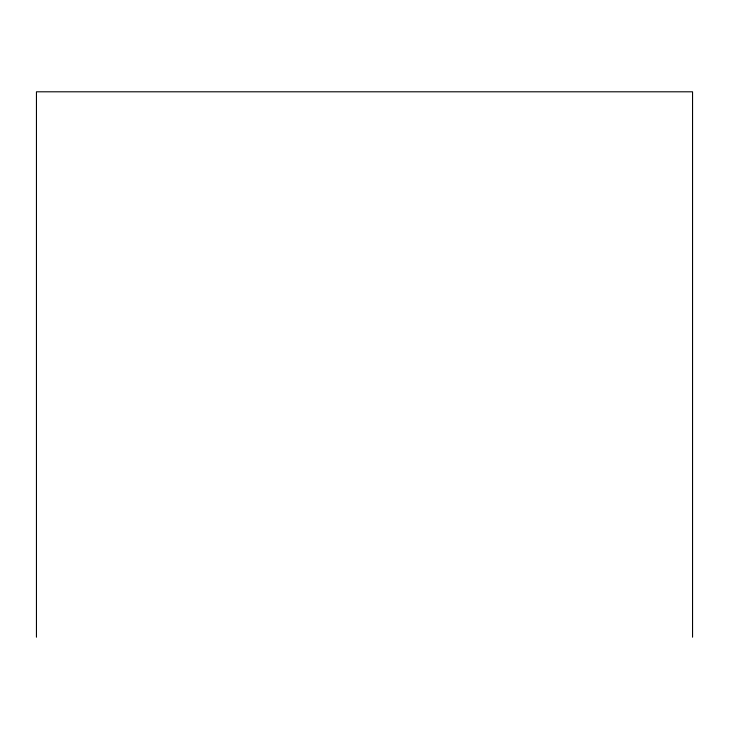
<?xml version="1.0" encoding="UTF-8"?>
<svg xmlns="http://www.w3.org/2000/svg" width="729" height="729" viewBox="0 0 729 729"><rect width="100%" height="100%" fill="white"/><g stroke="black" fill="none" stroke-linecap="round" stroke-linejoin="round"><path stroke-width="1.09" d="M692.55 637.201L692.55 91.799L36.45 91.799L36.45 637.201"/></g></svg>
